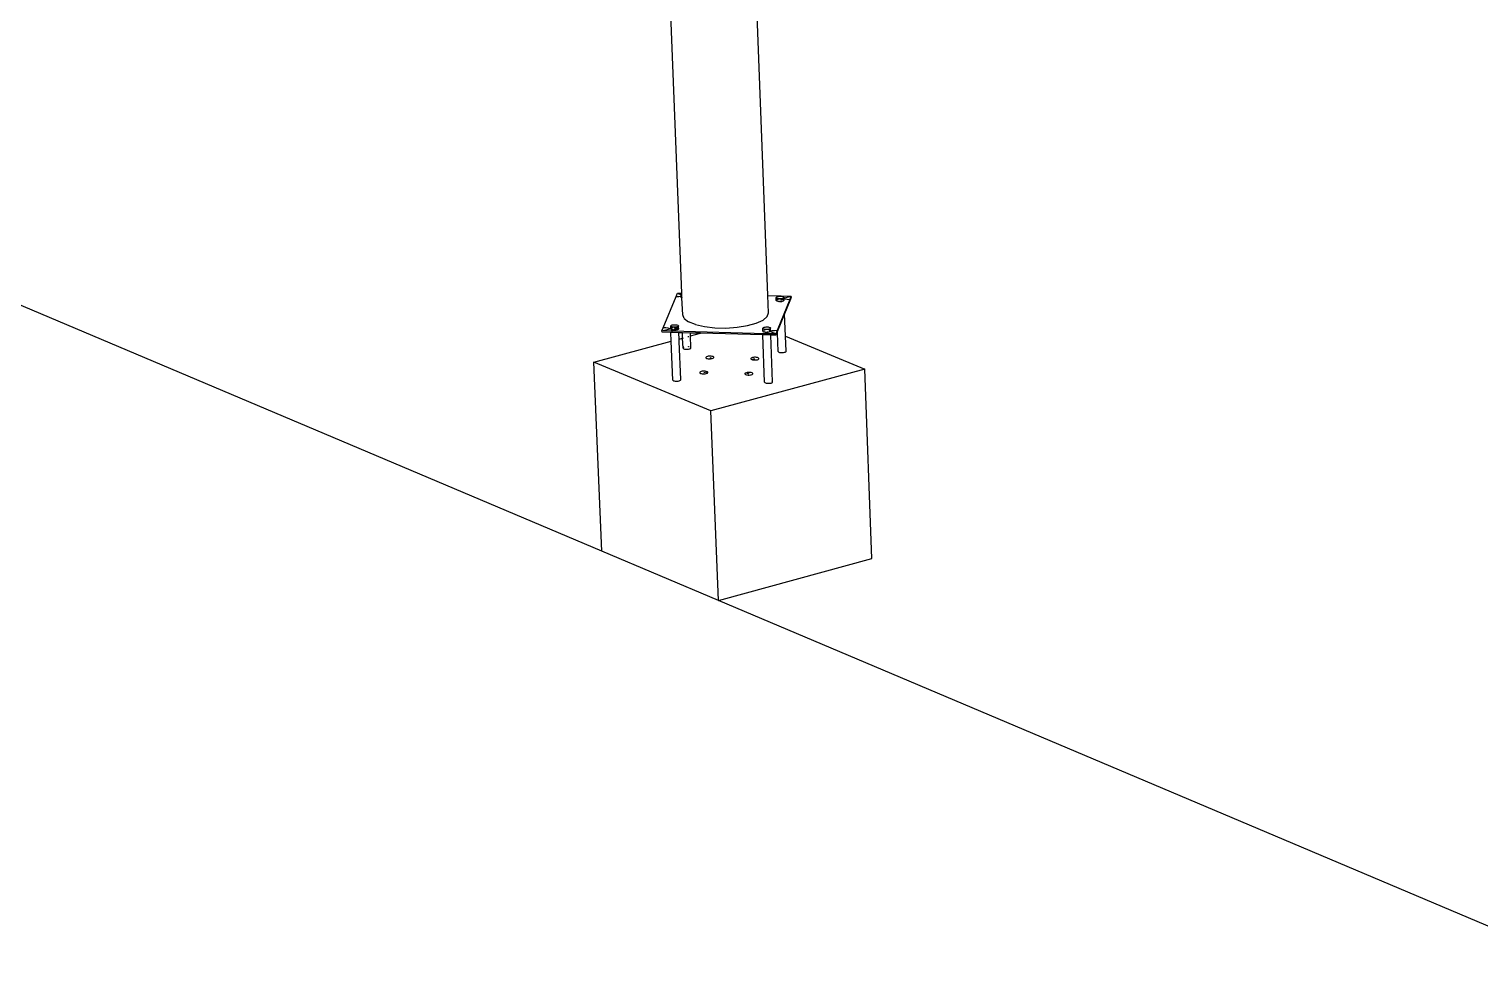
# Model space of a CAD drawing. Header units: inches. Extents: x -1925 to 2960, y -1726 to 1726.
# Drawn here: x -473.2 to -266.1, y 1457.6 to 1591.8 of the extents above; entities that cross this region are included whole.
import ezdxf

# ---------------------------------------------------------------- set-up
doc = ezdxf.new("R2010")
doc.units = ezdxf.units.IN
doc.header["$MEASUREMENT"] = 0

msp = doc.modelspace()

# ---------------------------------------------------------------- linework, layer by layer
for p, q in [((-380, 1554.09), (-386.85, 1726.03)), ((-367.71, 1553.76), (-374.35, 1726.03)), ((-391.43, 1517.24), (-500.13, 1563.24)), ((-382.64, 1549.17), (-380.81, 1553.63)), ((-380.81, 1553.63), (-380.61, 1554.1)), ((-380.81, 1553.63), (-380.43, 1553.63)), ((-380.61, 1554.1), (-380, 1554.09)), ((-380.61, 1554.1), (-380.09, 1553.88)), ((-380.43, 1553.63), (-380.11, 1553.67)), ((-380.12, 1553.97), (-380.08, 1554.02)), ((-380.12, 1553.92), (-380.12, 1553.97)), ((-380.08, 1553.88), (-380.12, 1553.92)), ((-380.11, 1553.67), (-380.12, 1553.92)), ((-380.08, 1553.64), (-380.12, 1553.59)), ((-380.11, 1553.61), (-380.12, 1553.59)), ((-380.12, 1553.59), (-380.12, 1553.54)), ((-380.12, 1553.54), (-380.09, 1553.49)), ((-380.11, 1553.67), (-380.07, 1553.67)), ((-380.11, 1553.61), (-380.11, 1553.67)), ((-380.08, 1553.63), (-380.11, 1553.61)), ((-380.1, 1553.54), (-380.11, 1553.61)), ((-380.1, 1553.59), (-380.06, 1553.64)), ((-380.1, 1553.54), (-380.1, 1553.59)), ((-380.07, 1553.5), (-380.1, 1553.54)), ((-380.09, 1553.49), (-380.01, 1553.45)), ((-380.08, 1554.02), (-380.01, 1554.06)), ((-380.01, 1553.84), (-380.08, 1553.88)), ((-380.01, 1553.69), (-380.08, 1553.64)), ((-380.01, 1553.68), (-380.08, 1553.63)), ((-380.07, 1553.67), (-380, 1553.68)), ((-379.99, 1553.46), (-380.07, 1553.5)), ((-380.06, 1553.64), (-380, 1553.67)), ((-380.01, 1554.06), (-380, 1554.06)), ((-379.99, 1553.83), (-380.01, 1553.84)), ((-380, 1553.69), (-380.01, 1553.69)), ((-380, 1553.68), (-380.01, 1553.68)), ((-380.01, 1553.45), (-379.98, 1553.44)), ((-380, 1554.06), (-380, 1554.09)), ((-379.99, 1553.83), (-380, 1554.06)), ((-379.98, 1553.45), (-379.99, 1553.83)), ((-379.99, 1553.46), (-379.98, 1553.45)), ((-379.98, 1553.44), (-379.98, 1553.45)), ((-379.88, 1551.02), (-379.98, 1553.44)), ((-367.71, 1553.76), (-365.82, 1553.71)), ((-367.62, 1551.28), (-367.71, 1553.76)), ((-366.53, 1553.49), (-366.49, 1553.53)), ((-366.53, 1553.44), (-366.53, 1553.49)), ((-366.49, 1553.4), (-366.53, 1553.44)), ((-366.52, 1553.13), (-366.53, 1553.44)), ((-366.52, 1553.11), (-366.48, 1553.16)), ((-366.5, 1553.16), (-366.52, 1553.13)), ((-366.42, 1553.2), (-366.5, 1553.16)), ((-366.49, 1553.53), (-366.42, 1553.58)), ((-366.42, 1553.36), (-366.49, 1553.4)), ((-366.48, 1553.16), (-366.41, 1553.2)), ((-366.42, 1553.58), (-366.32, 1553.61)), ((-366.32, 1553.32), (-366.42, 1553.36)), ((-366.32, 1553.24), (-366.42, 1553.2)), ((-366.41, 1553.2), (-366.32, 1553.23)), ((-364.59, 1553.2), (-366.38, 1548.75)), ((-366.32, 1553.61), (-366.19, 1553.64)), ((-366.2, 1553.3), (-366.32, 1553.32)), ((-366.06, 1553.29), (-366.2, 1553.3)), ((-366.19, 1553.64), (-366.05, 1553.65)), ((-366.06, 1553.28), (-366.19, 1553.27)), ((-366.19, 1553.27), (-366.19, 1553.27)), ((-366.19, 1553.26), (-366.18, 1553.26)), ((-366.18, 1553.26), (-366.06, 1553.28)), ((-365.91, 1553.29), (-366.06, 1553.29)), ((-366.05, 1553.65), (-365.91, 1553.66)), ((-365.91, 1553.66), (-365.82, 1553.65)), ((-365.77, 1553.31), (-365.91, 1553.29)), ((-365.89, 1553.29), (-365.91, 1553.29)), ((-365.91, 1553.28), (-365.89, 1553.28)), ((-365.53, 1553.22), (-365.91, 1553.11)), ((-365.89, 1553.29), (-365.83, 1553.3)), ((-365.75, 1553.28), (-365.89, 1553.29)), ((-365.89, 1553.28), (-365.76, 1553.27)), ((-365.82, 1553.71), (-365.82, 1553.65)), ((-365.82, 1553.71), (-364.39, 1553.68)), ((-365.82, 1553.65), (-365.77, 1553.65)), ((-365.77, 1553.65), (-365.64, 1553.62)), ((-365.65, 1553.33), (-365.77, 1553.31)), ((-365.76, 1553.27), (-365.63, 1553.25)), ((-365.62, 1553.25), (-365.75, 1553.28)), ((-365.55, 1553.37), (-365.65, 1553.33)), ((-365.64, 1553.62), (-365.54, 1553.59)), ((-365.63, 1553.25), (-365.53, 1553.22)), ((-365.51, 1553.22), (-365.62, 1553.25)), ((-365.47, 1553.41), (-365.55, 1553.37)), ((-365.55, 1553.37), (-365.54, 1553.37)), ((-365.54, 1553.59), (-365.47, 1553.55)), ((-365.54, 1553.37), (-365.43, 1553.33)), ((-365.53, 1553.22), (-365.46, 1553.18)), ((-365.51, 1553.22), (-365.53, 1553.22)), ((-365.51, 1553.39), (-364.41, 1553.69)), ((-365.44, 1553.18), (-365.51, 1553.22)), ((-365.47, 1553.55), (-365.43, 1553.51)), ((-365.43, 1553.46), (-365.47, 1553.41)), ((-365.46, 1553.18), (-365.42, 1553.13)), ((-365.42, 1553.16), (-365.44, 1553.18)), ((-365.43, 1553.51), (-365.43, 1553.46)), ((-365.43, 1553.33), (-365.43, 1553.51)), ((-365.43, 1553.33), (-365.27, 1553.28)), ((-365.42, 1553.16), (-365.43, 1553.33)), ((-365.4, 1553.13), (-365.42, 1553.16)), ((-365.42, 1553.13), (-365.42, 1553.16)), ((-365.27, 1553.28), (-364.95, 1553.23)), ((-364.95, 1553.23), (-364.59, 1553.2)), ((-364.47, 1553.5), (-364.59, 1553.2)), ((-364.58, 1553.02), (-364.59, 1553.2)), ((-364.39, 1553.49), (-364.58, 1553.02)), ((-364.39, 1553.68), (-364.47, 1553.5)), ((-364.47, 1553.5), (-364.39, 1553.49)), ((-364.39, 1553.49), (-364.39, 1553.68)), ((-367.81, 1550.75), (-367.62, 1551.28)), ((-366.52, 1553.13), (-366.54, 1553.11)), ((-366.52, 1553.06), (-366.52, 1553.13)), ((-366.52, 1553.06), (-366.52, 1553.11)), ((-366.48, 1553.02), (-366.52, 1553.06)), ((-366.41, 1552.98), (-366.48, 1553.02)), ((-366.31, 1552.95), (-366.41, 1552.98)), ((-365.33, 1551.17), (-366.37, 1548.59)), ((-366.31, 1552.95), (-366.18, 1552.92)), ((-366.04, 1552.91), (-366.18, 1552.92)), ((-366.04, 1552.91), (-365.9, 1552.92)), ((-366.04, 1552.91), (-365.9, 1552.91)), ((-365.9, 1552.91), (-365.75, 1552.93)), ((-365.76, 1552.93), (-365.9, 1552.92)), ((-365.63, 1552.96), (-365.76, 1552.93)), ((-365.75, 1552.93), (-365.62, 1552.95)), ((-365.53, 1552.99), (-365.63, 1552.96)), ((-365.62, 1552.95), (-365.51, 1552.99)), ((-365.46, 1553.04), (-365.53, 1552.99)), ((-365.51, 1552.99), (-365.44, 1553.03)), ((-365.42, 1553.08), (-365.46, 1553.04)), ((-365.44, 1553.03), (-365.4, 1553.08)), ((-365.42, 1553.13), (-365.42, 1553.08)), ((-365.4, 1553.08), (-365.4, 1553.13)), ((-364.58, 1553.02), (-365.33, 1551.17)), ((-365.2, 1547.94), (-365.33, 1551.17)), ((-382.84, 1548.7), (-382.64, 1549.17)), ((-382.84, 1548.7), (-381.69, 1549.01)), ((-382.27, 1549.15), (-382.64, 1549.17)), ((-381.95, 1549.09), (-382.27, 1549.15)), ((-381.68, 1549.01), (-381.95, 1549.09)), ((-381.5, 1548.9), (-381.68, 1549.01)), ((-381.58, 1549.05), (-381.59, 1549)), ((-381.58, 1549.43), (-381.54, 1549.48)), ((-381.58, 1549.38), (-381.58, 1549.43)), ((-381.54, 1549.34), (-381.58, 1549.38)), ((-381.57, 1549.07), (-381.58, 1549.38)), ((-381.54, 1549.1), (-381.58, 1549.05)), ((-381.57, 1549.07), (-381.58, 1549.05)), ((-381.54, 1549.1), (-381.57, 1549.07)), ((-381.56, 1549.01), (-381.57, 1549.07)), ((-381.56, 1549.05), (-381.52, 1549.1)), ((-381.56, 1549.01), (-381.56, 1549.05)), ((-381.53, 1548.96), (-381.56, 1549.01)), ((-381.54, 1549.48), (-381.47, 1549.52)), ((-381.47, 1549.3), (-381.54, 1549.34)), ((-381.47, 1549.15), (-381.54, 1549.1)), ((-381.47, 1549.14), (-381.54, 1549.1)), ((-381.52, 1549.1), (-381.45, 1549.14)), ((-381.47, 1549.52), (-381.36, 1549.56)), ((-381.37, 1549.27), (-381.47, 1549.3)), ((-381.36, 1549.18), (-381.47, 1549.14)), ((-381.36, 1549.18), (-381.47, 1549.15)), ((-381.45, 1549.14), (-381.35, 1549.18)), ((-381.24, 1549.24), (-381.37, 1549.27)), ((-381.36, 1549.56), (-381.24, 1549.58)), ((-381.24, 1549.21), (-381.36, 1549.18)), ((-381.24, 1549.2), (-381.36, 1549.18)), ((-381.35, 1549.18), (-381.24, 1549.2)), ((-381.24, 1549.58), (-381.1, 1549.6)), ((-381.1, 1549.23), (-381.24, 1549.24)), ((-381.1, 1549.6), (-380.95, 1549.6)), ((-380.96, 1549.24), (-381.1, 1549.23)), ((-381.08, 1549.23), (-381.1, 1549.22)), ((-381.09, 1549.22), (-381.1, 1549.22)), ((-380.94, 1549.22), (-381.09, 1549.22)), ((-381.09, 1548.86), (-381.02, 1549.03)), ((-380.94, 1549.23), (-381.08, 1549.23)), ((-380.94, 1549.22), (-381.02, 1549.03)), ((-380.47, 1549.02), (-381.02, 1549.03)), ((-380.57, 1549.16), (-381.01, 1549.04)), ((-380.82, 1549.25), (-380.96, 1549.24)), ((-380.95, 1549.6), (-380.81, 1549.59)), ((-380.79, 1549.22), (-380.94, 1549.23)), ((-380.94, 1549.22), (-380.79, 1549.21)), ((-380.69, 1549.28), (-380.82, 1549.25)), ((-380.81, 1549.59), (-380.69, 1549.57)), ((-380.66, 1549.2), (-380.79, 1549.22)), ((-380.79, 1549.21), (-380.67, 1549.19)), ((-380.69, 1549.57), (-380.59, 1549.54)), ((-380.59, 1549.31), (-380.69, 1549.28)), ((-380.67, 1549.19), (-380.57, 1549.16)), ((-380.56, 1549.16), (-380.66, 1549.2)), ((-380.59, 1549.54), (-380.51, 1549.5)), ((-380.52, 1549.36), (-380.59, 1549.31)), ((-380.57, 1549.16), (-380.5, 1549.12)), ((-380.57, 1549.16), (-380.57, 1549.16)), ((-380.56, 1549.16), (-380.57, 1549.16)), ((-380.48, 1549.12), (-380.56, 1549.16)), ((-380.48, 1549.4), (-380.52, 1549.36)), ((-380.51, 1549.5), (-380.48, 1549.45)), ((-380.5, 1549.12), (-380.46, 1549.07)), ((-380.47, 1549.02), (-380.5, 1548.98)), ((-380.49, 1548.97), (-380.45, 1549.02)), ((-380.46, 1549.07), (-380.48, 1549.45)), ((-380.48, 1549.45), (-380.48, 1549.4)), ((-380.44, 1549.07), (-380.48, 1549.12)), ((-380.48, 1548.98), (-380.45, 1549.02)), ((-380.46, 1549.03), (-380.47, 1549.02)), ((-380.47, 1549.02), (-380.45, 1549.02)), ((-380.46, 1549.07), (-380.46, 1549.03)), ((-380.45, 1549.02), (-380.45, 1549.02)), ((-380.45, 1549.02), (-380.44, 1549.02)), ((-380.44, 1549.02), (-380.44, 1549.07)), ((-379.66, 1550.5), (-379.88, 1551.02)), ((-379.66, 1550.5), (-379.04, 1550.02)), ((-378.05, 1549.62), (-379.04, 1550.02)), ((-378.05, 1549.62), (-376.77, 1549.33)), ((-376.77, 1549.33), (-375.29, 1549.16)), ((-375.29, 1549.16), (-373.7, 1549.12)), ((-373.7, 1549.12), (-372.11, 1549.23)), ((-372.11, 1549.23), (-370.64, 1549.46)), ((-370.64, 1549.46), (-369.37, 1549.81)), ((-369.37, 1549.81), (-368.41, 1550.25)), ((-368.45, 1549.11), (-368.41, 1549.16)), ((-368.45, 1549.06), (-368.45, 1549.11)), ((-368.41, 1549.02), (-368.45, 1549.06)), ((-368.43, 1548.69), (-368.45, 1549.06)), ((-368.41, 1550.25), (-367.81, 1550.75)), ((-368.41, 1549.16), (-368.34, 1549.2)), ((-368.34, 1548.98), (-368.41, 1549.02)), ((-368.34, 1549.2), (-368.23, 1549.24)), ((-368.23, 1549.24), (-368.11, 1549.26)), ((-368.11, 1549.26), (-367.97, 1549.28)), ((-367.97, 1549.28), (-367.82, 1549.28)), ((-367.82, 1549.28), (-367.68, 1549.27)), ((-367.68, 1549.27), (-367.56, 1549.25)), ((-367.56, 1549.25), (-367.46, 1549.22)), ((-367.46, 1549.22), (-367.39, 1549.18)), ((-367.39, 1549.04), (-367.46, 1548.99)), ((-367.39, 1549.18), (-367.35, 1549.13)), ((-367.35, 1549.08), (-367.39, 1549.04)), ((-367.35, 1549.13), (-367.35, 1549.08)), ((-367.33, 1548.78), (-367.35, 1549.13)), ((-392.54, 1544.27), (-381.51, 1547.25)), ((-381.4, 1548.66), (-382.84, 1548.7)), ((-382.83, 1548.51), (-382.84, 1548.7)), ((-381.56, 1548.48), (-382.83, 1548.51)), ((-381.59, 1549), (-381.55, 1548.95)), ((-381.39, 1548.48), (-381.56, 1548.48)), ((-381.51, 1547.25), (-381.56, 1548.48)), ((-381.55, 1548.95), (-381.47, 1548.91)), ((-381.45, 1548.92), (-381.53, 1548.96)), ((-381.29, 1541.69), (-381.51, 1547.25)), ((-381.4, 1548.78), (-381.5, 1548.9)), ((-381.47, 1548.91), (-381.37, 1548.88)), ((-381.35, 1548.89), (-381.45, 1548.92)), ((-381.4, 1548.66), (-381.4, 1548.78)), ((-381.39, 1548.48), (-381.4, 1548.66)), ((-368.01, 1548.31), (-381.4, 1548.66)), ((-380.42, 1548.45), (-381.39, 1548.48)), ((-381.37, 1548.88), (-381.24, 1548.85)), ((-381.23, 1548.87), (-381.35, 1548.89)), ((-381.24, 1548.85), (-381.09, 1548.84)), ((-381.23, 1548.87), (-381.09, 1548.86)), ((-380.94, 1548.86), (-381.09, 1548.86)), ((-381.09, 1548.84), (-380.94, 1548.85)), ((-381.09, 1548.85), (-380.94, 1548.85)), ((-380.8, 1548.87), (-380.94, 1548.86)), ((-380.94, 1548.85), (-380.8, 1548.87)), ((-380.94, 1548.85), (-380.8, 1548.86)), ((-380.68, 1548.9), (-380.8, 1548.87)), ((-380.8, 1548.87), (-380.67, 1548.9)), ((-380.8, 1548.86), (-380.67, 1548.89)), ((-380.57, 1548.94), (-380.68, 1548.9)), ((-380.67, 1548.89), (-380.56, 1548.93)), ((-380.67, 1548.9), (-380.56, 1548.93)), ((-380.5, 1548.98), (-380.57, 1548.94)), ((-380.56, 1548.93), (-380.48, 1548.98)), ((-380.56, 1548.93), (-380.49, 1548.97)), ((-380.39, 1547.55), (-380.42, 1548.45)), ((-379.92, 1548.44), (-380.42, 1548.45)), ((-380.39, 1547.55), (-379.89, 1547.68)), ((-380.37, 1547.19), (-380.39, 1547.55)), ((-380.37, 1547.19), (-380.37, 1547.19)), ((-380.15, 1541.76), (-380.37, 1547.19)), ((-380.37, 1547.14), (-380.37, 1547.19)), ((-380.37, 1547.14), (-380.37, 1547.19)), ((-379.89, 1547.68), (-379.92, 1548.44)), ((-378.78, 1548.41), (-379.92, 1548.44)), ((-379.89, 1547.68), (-379.78, 1547.71)), ((-379.83, 1546.24), (-379.89, 1547.68)), ((-379.12, 1547.89), (-378.99, 1547.93)), ((-378.76, 1547.99), (-378.78, 1548.41)), ((-377.35, 1548.37), (-378.78, 1548.41)), ((-378.76, 1547.99), (-377.35, 1548.37)), ((-378.7, 1546.31), (-378.76, 1547.99)), ((-368.44, 1548.14), (-377.35, 1548.37)), ((-368.46, 1548.74), (-368.46, 1548.69)), ((-368.46, 1548.69), (-368.42, 1548.64)), ((-368.44, 1548.76), (-368.45, 1548.74)), ((-368.18, 1541.38), (-368.44, 1548.14)), ((-368, 1548.13), (-368.44, 1548.14)), ((-368.4, 1548.64), (-368.43, 1548.69)), ((-368.42, 1548.64), (-368.35, 1548.6)), ((-368.34, 1548.83), (-368.4, 1548.79)), ((-368.4, 1548.78), (-368.33, 1548.82)), ((-368.4, 1548.77), (-368.4, 1548.78)), ((-368.32, 1548.6), (-368.4, 1548.64)), ((-368.35, 1548.6), (-368.24, 1548.57)), ((-368.24, 1548.95), (-368.34, 1548.98)), ((-368.33, 1548.83), (-368.34, 1548.83)), ((-368.32, 1548.6), (-368.22, 1548.57)), ((-368.11, 1548.92), (-368.24, 1548.95)), ((-368.24, 1548.57), (-368.11, 1548.55)), ((-368.11, 1548.89), (-368.23, 1548.87)), ((-368.23, 1548.87), (-368.23, 1548.86)), ((-368.23, 1548.86), (-368.22, 1548.86)), ((-368.22, 1548.86), (-368.11, 1548.88)), ((-368.1, 1548.55), (-368.22, 1548.57)), ((-367.97, 1548.91), (-368.11, 1548.92)), ((-368.11, 1548.55), (-367.97, 1548.54)), ((-368.1, 1548.55), (-367.96, 1548.54)), ((-367.91, 1548.43), (-368.01, 1548.31)), ((-368, 1548.13), (-368.01, 1548.31)), ((-366.57, 1548.27), (-368.01, 1548.31)), ((-367.3, 1548.11), (-368, 1548.13)), ((-367.83, 1548.92), (-367.97, 1548.91)), ((-367.97, 1548.54), (-367.96, 1548.54)), ((-367.96, 1548.54), (-367.82, 1548.54)), ((-367.96, 1548.53), (-367.81, 1548.53)), ((-367.72, 1548.54), (-367.91, 1548.43)), ((-367.69, 1548.93), (-367.83, 1548.92)), ((-367.69, 1548.55), (-367.82, 1548.54)), ((-367.81, 1548.53), (-367.67, 1548.55)), ((-367.69, 1548.55), (-367.72, 1548.54)), ((-367.56, 1548.96), (-367.69, 1548.93)), ((-367.69, 1548.55), (-367.67, 1548.55)), ((-367.67, 1548.55), (-367.54, 1548.58)), ((-367.67, 1548.55), (-367.54, 1548.58)), ((-367.46, 1548.99), (-367.56, 1548.96)), ((-367.54, 1548.88), (-367.56, 1548.89)), ((-367.53, 1548.88), (-367.56, 1548.88)), ((-367.56, 1548.87), (-367.54, 1548.87)), ((-367.44, 1548.84), (-367.56, 1548.81)), ((-367.34, 1548.7), (-367.55, 1548.71)), ((-367.45, 1548.64), (-367.55, 1548.6)), ((-367.43, 1548.85), (-367.54, 1548.88)), ((-367.54, 1548.87), (-367.44, 1548.84)), ((-367.44, 1548.62), (-367.54, 1548.58)), ((-367.54, 1548.58), (-367.43, 1548.61)), ((-367.43, 1548.84), (-367.53, 1548.88)), ((-367.39, 1548.65), (-367.45, 1548.64)), ((-367.43, 1548.63), (-367.45, 1548.63)), ((-367.44, 1548.84), (-367.37, 1548.8)), ((-367.44, 1548.84), (-367.44, 1548.84)), ((-367.43, 1548.84), (-367.44, 1548.84)), ((-367.44, 1548.62), (-367.39, 1548.65)), ((-367.44, 1548.62), (-367.39, 1548.65)), ((-367.44, 1548.62), (-367.44, 1548.62)), ((-367.36, 1548.81), (-367.43, 1548.85)), ((-367.36, 1548.81), (-367.43, 1548.84)), ((-367.43, 1548.62), (-367.43, 1548.63)), ((-367.42, 1548.62), (-367.43, 1548.62)), ((-367.43, 1548.61), (-367.42, 1548.62)), ((-367.42, 1548.62), (-367.35, 1548.66)), ((-366.57, 1548.27), (-367.42, 1548.62)), ((-367.12, 1548.7), (-367.39, 1548.65)), ((-367.39, 1548.65), (-367.36, 1548.66)), ((-367.37, 1548.66), (-367.39, 1548.65)), ((-367.39, 1548.65), (-367.39, 1548.65)), ((-367.37, 1548.8), (-367.33, 1548.75)), ((-367.34, 1548.7), (-367.37, 1548.66)), ((-367.36, 1548.81), (-367.33, 1548.78)), ((-367.35, 1548.8), (-367.36, 1548.81)), ((-367.36, 1548.66), (-367.32, 1548.71)), ((-367.31, 1548.76), (-367.35, 1548.8)), ((-367.35, 1548.66), (-367.32, 1548.7)), ((-367.33, 1548.71), (-367.34, 1548.7)), ((-367.32, 1548.76), (-367.33, 1548.78)), ((-367.33, 1548.75), (-367.33, 1548.78)), ((-367.33, 1548.75), (-367.33, 1548.71)), ((-367.32, 1548.71), (-367.32, 1548.76)), ((-367.32, 1548.7), (-367.31, 1548.71)), ((-367.32, 1548.7), (-367.32, 1548.7)), ((-367.31, 1548.71), (-367.31, 1548.76)), ((-367.04, 1541.45), (-367.3, 1548.11)), ((-366.57, 1548.09), (-367.3, 1548.11)), ((-366.76, 1548.74), (-367.12, 1548.7)), ((-366.38, 1548.75), (-366.76, 1548.74)), ((-366.38, 1548.75), (-366.57, 1548.27)), ((-366.42, 1548.45), (-366.57, 1548.09)), ((-366.57, 1548.09), (-366.57, 1548.27)), ((-366.38, 1548.57), (-366.42, 1548.45)), ((-366.42, 1548.45), (-366.36, 1548.43)), ((-366.38, 1548.57), (-366.38, 1548.75)), ((-366.37, 1548.59), (-366.38, 1548.57)), ((-366.36, 1548.43), (-366.37, 1548.59)), ((-366.26, 1545.77), (-366.36, 1548.43)), ((-365.2, 1547.95), (-365.2, 1547.94)), ((-365.2, 1547.94), (-353.9, 1543.25)), ((-365.12, 1545.83), (-365.2, 1547.94)), ((-379.79, 1546.34), (-379.83, 1546.29)), ((-379.83, 1546.29), (-379.83, 1546.24)), ((-379.83, 1546.24), (-379.8, 1546.19)), ((-379.8, 1546.19), (-379.72, 1546.15)), ((-379.73, 1546.38), (-379.79, 1546.34)), ((-379.72, 1546.15), (-379.62, 1546.12)), ((-379.62, 1546.12), (-379.49, 1546.1)), ((-379.49, 1546.1), (-379.34, 1546.09)), ((-379.34, 1546.09), (-379.19, 1546.09)), ((-379.19, 1546.09), (-379.05, 1546.1)), ((-379.04, 1546.45), (-379.06, 1546.46)), ((-379.05, 1546.1), (-378.92, 1546.13)), ((-378.93, 1546.43), (-379.04, 1546.45)), ((-378.92, 1546.13), (-378.81, 1546.17)), ((-378.81, 1546.17), (-378.74, 1546.21)), ((-378.74, 1546.21), (-378.7, 1546.26)), ((-378.7, 1546.26), (-378.7, 1546.31)), ((-376.57, 1544.93), (-376.58, 1544.88)), ((-376.58, 1544.88), (-376.54, 1544.84)), ((-376.54, 1544.98), (-376.57, 1544.93)), ((-376.46, 1545.02), (-376.54, 1544.98)), ((-376.35, 1545.06), (-376.46, 1545.02)), ((-376.22, 1545.09), (-376.35, 1545.06)), ((-376.08, 1545.1), (-376.22, 1545.09)), ((-375.93, 1545.11), (-376.08, 1545.1)), ((-376.01, 1544.92), (-375.66, 1544.77)), ((-375.79, 1545.1), (-375.93, 1545.11)), ((-375.66, 1545.07), (-375.79, 1545.1)), ((-375.55, 1545.04), (-375.66, 1545.07)), ((-375.48, 1545), (-375.55, 1545.04)), ((-375.44, 1544.95), (-375.48, 1545)), ((-375.48, 1544.85), (-375.44, 1544.9)), ((-375.44, 1544.9), (-375.44, 1544.95)), ((-369.92, 1544.89), (-370.02, 1544.86)), ((-369.79, 1544.92), (-369.92, 1544.89)), ((-369.64, 1544.94), (-369.79, 1544.92)), ((-369.49, 1544.94), (-369.64, 1544.94)), ((-369.35, 1544.93), (-369.49, 1544.94)), ((-369.22, 1544.9), (-369.35, 1544.93)), ((-369.11, 1544.87), (-369.22, 1544.9)), ((-369.04, 1544.83), (-369.11, 1544.87)), ((-366.22, 1545.72), (-366.26, 1545.77)), ((-366.22, 1545.72), (-366.14, 1545.68)), ((-366.14, 1545.68), (-366.04, 1545.64)), ((-366.04, 1545.64), (-365.91, 1545.62)), ((-365.91, 1545.62), (-365.76, 1545.61)), ((-365.76, 1545.61), (-365.62, 1545.61)), ((-365.62, 1545.61), (-365.47, 1545.63)), ((-365.47, 1545.63), (-365.34, 1545.66)), ((-365.34, 1545.66), (-365.24, 1545.69)), ((-365.24, 1545.69), (-365.16, 1545.74)), ((-365.16, 1545.74), (-365.12, 1545.78)), ((-365.12, 1545.83), (-365.12, 1545.84)), ((-365.12, 1545.78), (-365.12, 1545.83)), ((-391.43, 1517.24), (-392.54, 1544.27)), ((-375.85, 1537.29), (-392.54, 1544.27)), ((-377.41, 1542.83), (-377.45, 1542.78)), ((-377.34, 1542.87), (-377.41, 1542.83)), ((-377.23, 1542.91), (-377.34, 1542.87)), ((-377.1, 1542.94), (-377.23, 1542.91)), ((-376.96, 1542.95), (-377.1, 1542.94)), ((-376.81, 1542.96), (-376.96, 1542.95)), ((-376.88, 1542.77), (-376.43, 1542.89)), ((-376.66, 1542.95), (-376.81, 1542.96)), ((-376.53, 1542.92), (-376.66, 1542.95)), ((-376.54, 1544.84), (-376.46, 1544.79)), ((-376.43, 1542.89), (-376.53, 1542.92)), ((-376.46, 1544.79), (-376.36, 1544.76)), ((-376.35, 1542.85), (-376.43, 1542.89)), ((-376.36, 1544.76), (-376.23, 1544.74)), ((-376.31, 1542.8), (-376.35, 1542.85)), ((-376.31, 1542.75), (-376.31, 1542.8)), ((-376.23, 1544.74), (-376.08, 1544.73)), ((-376.08, 1544.73), (-375.93, 1544.73)), ((-375.93, 1544.73), (-375.79, 1544.75)), ((-353.9, 1543.25), (-375.85, 1537.29)), ((-375.79, 1544.75), (-375.66, 1544.77)), ((-375.66, 1544.77), (-375.55, 1544.81)), ((-375.55, 1544.81), (-375.48, 1544.85)), ((-370.1, 1544.81), (-370.14, 1544.76)), ((-370.14, 1544.76), (-370.14, 1544.71)), ((-370.14, 1544.71), (-370.1, 1544.67)), ((-370.02, 1544.86), (-370.1, 1544.81)), ((-370.1, 1544.67), (-370.02, 1544.62)), ((-370.02, 1544.62), (-369.57, 1544.75)), ((-370.02, 1544.62), (-369.92, 1544.59)), ((-369.92, 1544.59), (-369.79, 1544.57)), ((-369.79, 1544.57), (-369.65, 1544.56)), ((-369.65, 1544.56), (-369.5, 1544.56)), ((-369.5, 1544.56), (-369.35, 1544.58)), ((-369.35, 1544.58), (-369.22, 1544.6)), ((-369.22, 1544.6), (-369.12, 1544.64)), ((-369.12, 1544.64), (-369.04, 1544.68)), ((-369, 1544.78), (-369.04, 1544.83)), ((-369.04, 1544.68), (-369, 1544.73)), ((-369, 1544.73), (-369, 1544.78)), ((-352.89, 1516.22), (-353.9, 1543.25)), ((-381.25, 1541.64), (-381.29, 1541.69)), ((-381.25, 1541.64), (-381.18, 1541.6)), ((-381.18, 1541.6), (-381.08, 1541.57)), ((-381.08, 1541.57), (-380.95, 1541.55)), ((-380.95, 1541.55), (-380.8, 1541.54)), ((-380.8, 1541.54), (-380.65, 1541.54)), ((-380.65, 1541.54), (-380.51, 1541.55)), ((-380.51, 1541.55), (-380.38, 1541.58)), ((-380.38, 1541.58), (-380.27, 1541.62)), ((-380.27, 1541.62), (-380.19, 1541.66)), ((-380.19, 1541.66), (-380.16, 1541.71)), ((-380.15, 1541.76), (-380.16, 1541.76)), ((-380.16, 1541.71), (-380.15, 1541.76)), ((-377.45, 1542.78), (-377.45, 1542.73)), ((-377.45, 1542.73), (-377.41, 1542.68)), ((-377.41, 1542.68), (-377.34, 1542.64)), ((-377.34, 1542.64), (-377.23, 1542.61)), ((-377.23, 1542.61), (-377.1, 1542.59)), ((-377.1, 1542.59), (-376.96, 1542.58)), ((-376.96, 1542.58), (-376.81, 1542.58)), ((-376.81, 1542.58), (-376.67, 1542.59)), ((-376.67, 1542.59), (-376.54, 1542.62)), ((-376.54, 1542.62), (-376.43, 1542.66)), ((-376.43, 1542.66), (-376.35, 1542.7)), ((-376.35, 1542.7), (-376.31, 1542.75)), ((-370.97, 1542.66), (-371.01, 1542.61)), ((-371.01, 1542.61), (-371.01, 1542.56)), ((-371.01, 1542.56), (-370.97, 1542.51)), ((-370.89, 1542.7), (-370.97, 1542.66)), ((-370.97, 1542.51), (-370.89, 1542.47)), ((-370.79, 1542.74), (-370.89, 1542.7)), ((-370.89, 1542.47), (-370.79, 1542.44)), ((-370.66, 1542.77), (-370.79, 1542.74)), ((-370.79, 1542.74), (-370.44, 1542.6)), ((-370.79, 1542.44), (-370.66, 1542.42)), ((-370.51, 1542.78), (-370.66, 1542.77)), ((-370.66, 1542.42), (-370.52, 1542.41)), ((-370.52, 1542.41), (-370.37, 1542.41)), ((-370.36, 1542.79), (-370.51, 1542.78)), ((-370.37, 1542.41), (-370.22, 1542.43)), ((-370.22, 1542.78), (-370.36, 1542.79)), ((-370.09, 1542.75), (-370.22, 1542.78)), ((-370.22, 1542.43), (-370.09, 1542.45)), ((-369.98, 1542.72), (-370.09, 1542.75)), ((-370.09, 1542.45), (-369.98, 1542.49)), ((-369.91, 1542.68), (-369.98, 1542.72)), ((-369.98, 1542.49), (-369.91, 1542.53)), ((-369.87, 1542.63), (-369.91, 1542.68)), ((-369.91, 1542.53), (-369.87, 1542.58)), ((-369.87, 1542.58), (-369.87, 1542.63)), ((-368.14, 1541.34), (-368.18, 1541.38)), ((-368.14, 1541.34), (-368.07, 1541.29)), ((-368.07, 1541.29), (-367.96, 1541.26)), ((-367.96, 1541.26), (-367.83, 1541.24)), ((-367.83, 1541.24), (-367.69, 1541.23)), ((-367.69, 1541.23), (-367.54, 1541.23)), ((-367.54, 1541.23), (-367.39, 1541.25)), ((-367.39, 1541.25), (-367.26, 1541.27)), ((-367.26, 1541.27), (-367.16, 1541.31)), ((-367.15, 1541.54), (-367.16, 1541.55)), ((-367.16, 1541.31), (-367.08, 1541.35)), ((-367.09, 1541.5), (-367.15, 1541.54)), ((-367.08, 1541.35), (-367.04, 1541.4)), ((-367.04, 1541.45), (-367.04, 1541.46)), ((-367.04, 1541.4), (-367.04, 1541.45)), ((-374.78, 1510.2), (-375.85, 1537.29)), ((-374.78, 1510.2), (-391.43, 1517.24)), ((-374.78, 1510.2), (-352.89, 1516.22)), ((-250.49, 1457.6), (-374.78, 1510.2))]:
    msp.add_line(p, q)

doc.saveas('drawing.dxf')
